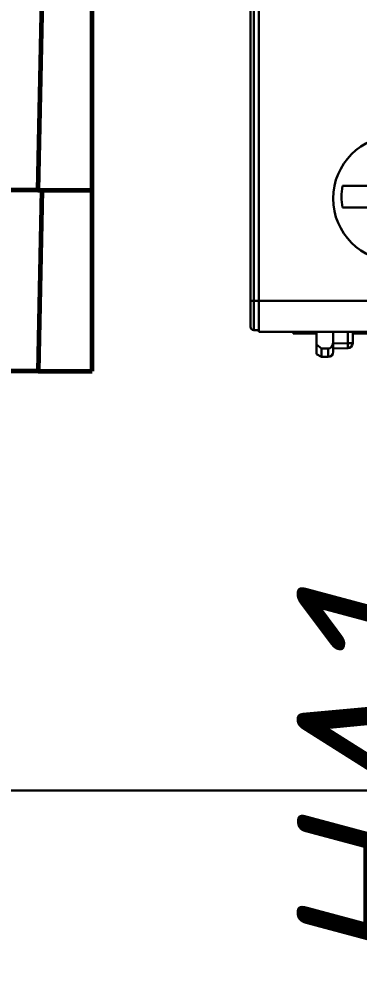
# Model space of a CAD drawing. Header units: millimetres. Extents: x 0 to 53000, y -591 to 24400.
# Drawn here: x 2903.8 to 2924.2, y 2824.5 to 2881.3 of the extents above; entities that cross this region are included whole.
import ezdxf
from ezdxf.enums import TextEntityAlignment as Align

# ---------------------------------------------------------------- set-up
doc = ezdxf.new("R2010")
doc.units = ezdxf.units.MM
doc.linetypes.add('K5LT_BASIC', pattern=[0])
doc.layers.add('КК перф 40х60', color=6, linetype='Continuous', lineweight=30)
doc.layers.add('Основная', color=7, linetype='Continuous', lineweight=30)
doc.layers.add('Привязки', color=2, linetype='Continuous', lineweight=0, plot=False, transparency=0.8)
doc.styles.add('текст', font='isocpeui.ttf')

# ---------------------------------------------------------------- blocks, each defined once
blk = doc.blocks.new('Программируемое реле ПР102')
at = {"layer": 'Основная', "linetype": 'K5LT_BASIC', "lineweight": 60}
for p, q in [((117, -22.5), (116.75, -34)), ((120, -34), (120, -22.5)), ((116.75, -34), (0.25, -34)), ((116.75, -34), (120, -34)), ((117, -34), (116.764, -44.85)), ((120, -44.85), (120, -34)), ((116.764, -44.85), (0.236, -44.85)), ((116.764, -44.85), (120, -44.85))]:
    blk.add_line(p, q, dxfattribs=at)
at = {"layer": 'Основная', "style": 'текст'}
blk.add_attdef('№', text='', height=40, dxfattribs=at).set_placement((57, -88), align=Align.MIDDLE_CENTER)
blk = doc.blocks.new('Звонок HA')
at = {"layer": 'Основная'}
for p, q in [((0.49, -42.5), (0.49, -5.739)), ((0, -6.606), (0, -42.2)), ((0.2, -6.455), (0.2, -42.4)), ((5.514, -33.75), (7.705, -33.75)), ((7.705, -35.05), (5.514, -35.05)), ((0.2, -40.633), (0.49, -40.633)), ((16.91, -40.64), (0.49, -40.64)), ((0.2, -42.4), (0.49, -42.4)), ((16.91, -42.5), (0.49, -42.5)), ((2.55, -42.6), (2.55, -42.5)), ((2.85, -42.6), (2.85, -42.5)), ((3.95, -43.827), (3.95, -42.5)), ((4.95, -43.7), (4.95, -42.5)), ((5.819, -42.5), (5.819, -43.18)), ((6.119, -42.5), (6.119, -43.18)), ((2.55, -42.6), (3.95, -42.6)), ((7.657, -42.6), (6.119, -42.6)), ((4.25, -43.5), (3.95, -43.255)), ((4.65, -43.5), (4.25, -43.5)), ((4.25, -44), (4.25, -43.5)), ((4.65, -44), (4.65, -43.5)), ((5.819, -43.18), (4.95, -43.189)), ((5.823, -43.48), (4.95, -43.489)), ((5.819, -43.18), (6.119, -43.18)), ((5.823, -43.48), (5.819, -43.18)), ((4.25, -44), (3.95, -43.827)), ((4.65, -44), (4.25, -44))]:
    blk.add_line(p, q, dxfattribs=at)
blk.add_circle((8.7, -34.5), 3.75, dxfattribs=at)
for centre, radius, start, end in [((8.7, -34.4), 3.251, 168.4677, 191.5323), ((0.2, -42.2), 0.2, 180, 270), ((4.65, -43.7), 0.3, 270, 0), ((5.819, -43.18), 0.3, 270.5773, 0.0001)]:
    blk.add_arc(centre, radius, start, end, dxfattribs=at)
blk.add_ellipse((4.65, -43.076), major_axis=(0, 0.424), ratio=0.707107, start_param=3.141593, end_param=4.712389, dxfattribs=at)
blk.add_open_spline([(0, -40.619), (0, -40.619), (0.001, -40.62), (0.004, -40.622), (0.009, -40.623), (0.019, -40.625), (0.036, -40.627), (0.06, -40.629), (0.09, -40.63), (0.124, -40.632), (0.161, -40.632), (0.187, -40.633), (0.2, -40.633)], degree=3, knots=[0, 0, 0, 0, 0.008294, 0.024077, 0.048626, 0.082035, 0.174467, 0.298258, 0.448803, 0.620399, 0.806492, 1, 1, 1, 1], dxfattribs=at)
at = {"layer": 'Основная', "style": 'текст'}
blk.add_attdef('№', text='', height=10, dxfattribs=at).set_placement((7.753, -58.946), align=Align.MIDDLE_CENTER)

msp = doc.modelspace()

# ---------------------------------------------------------------- linework, layer by layer
at = {"layer": 'КК перф 40х60'}
msp.add_line((2718.31095, 2834.99999), (3088.31096, 2835.00002), dxfattribs=at)
at = {"layer": 'Привязки'}
for p, q in [((3873, 2834.99999), (371.49998, 2834.99999)), ((2680.84395, 2834.99999), (3125.84394, 2834.99999))]:
    msp.add_line(p, q, dxfattribs=at)

# ---------------------------------------------------------------- block references
at = {"layer": 'Основная'}
msp.add_blockref('Программируемое реле ПР102', (2788.17049, 2905), dxfattribs=at)
ref = msp.add_blockref('Звонок HA', (2917.67049, 2905), dxfattribs=at)
ref.add_attrib('№', 'HA1', dxfattribs={"height": 10, "rotation": 90, "style": 'текст'}).set_placement((2925.42388, 2846.05418), align=Align.MIDDLE_RIGHT)

doc.saveas('drawing.dxf')
